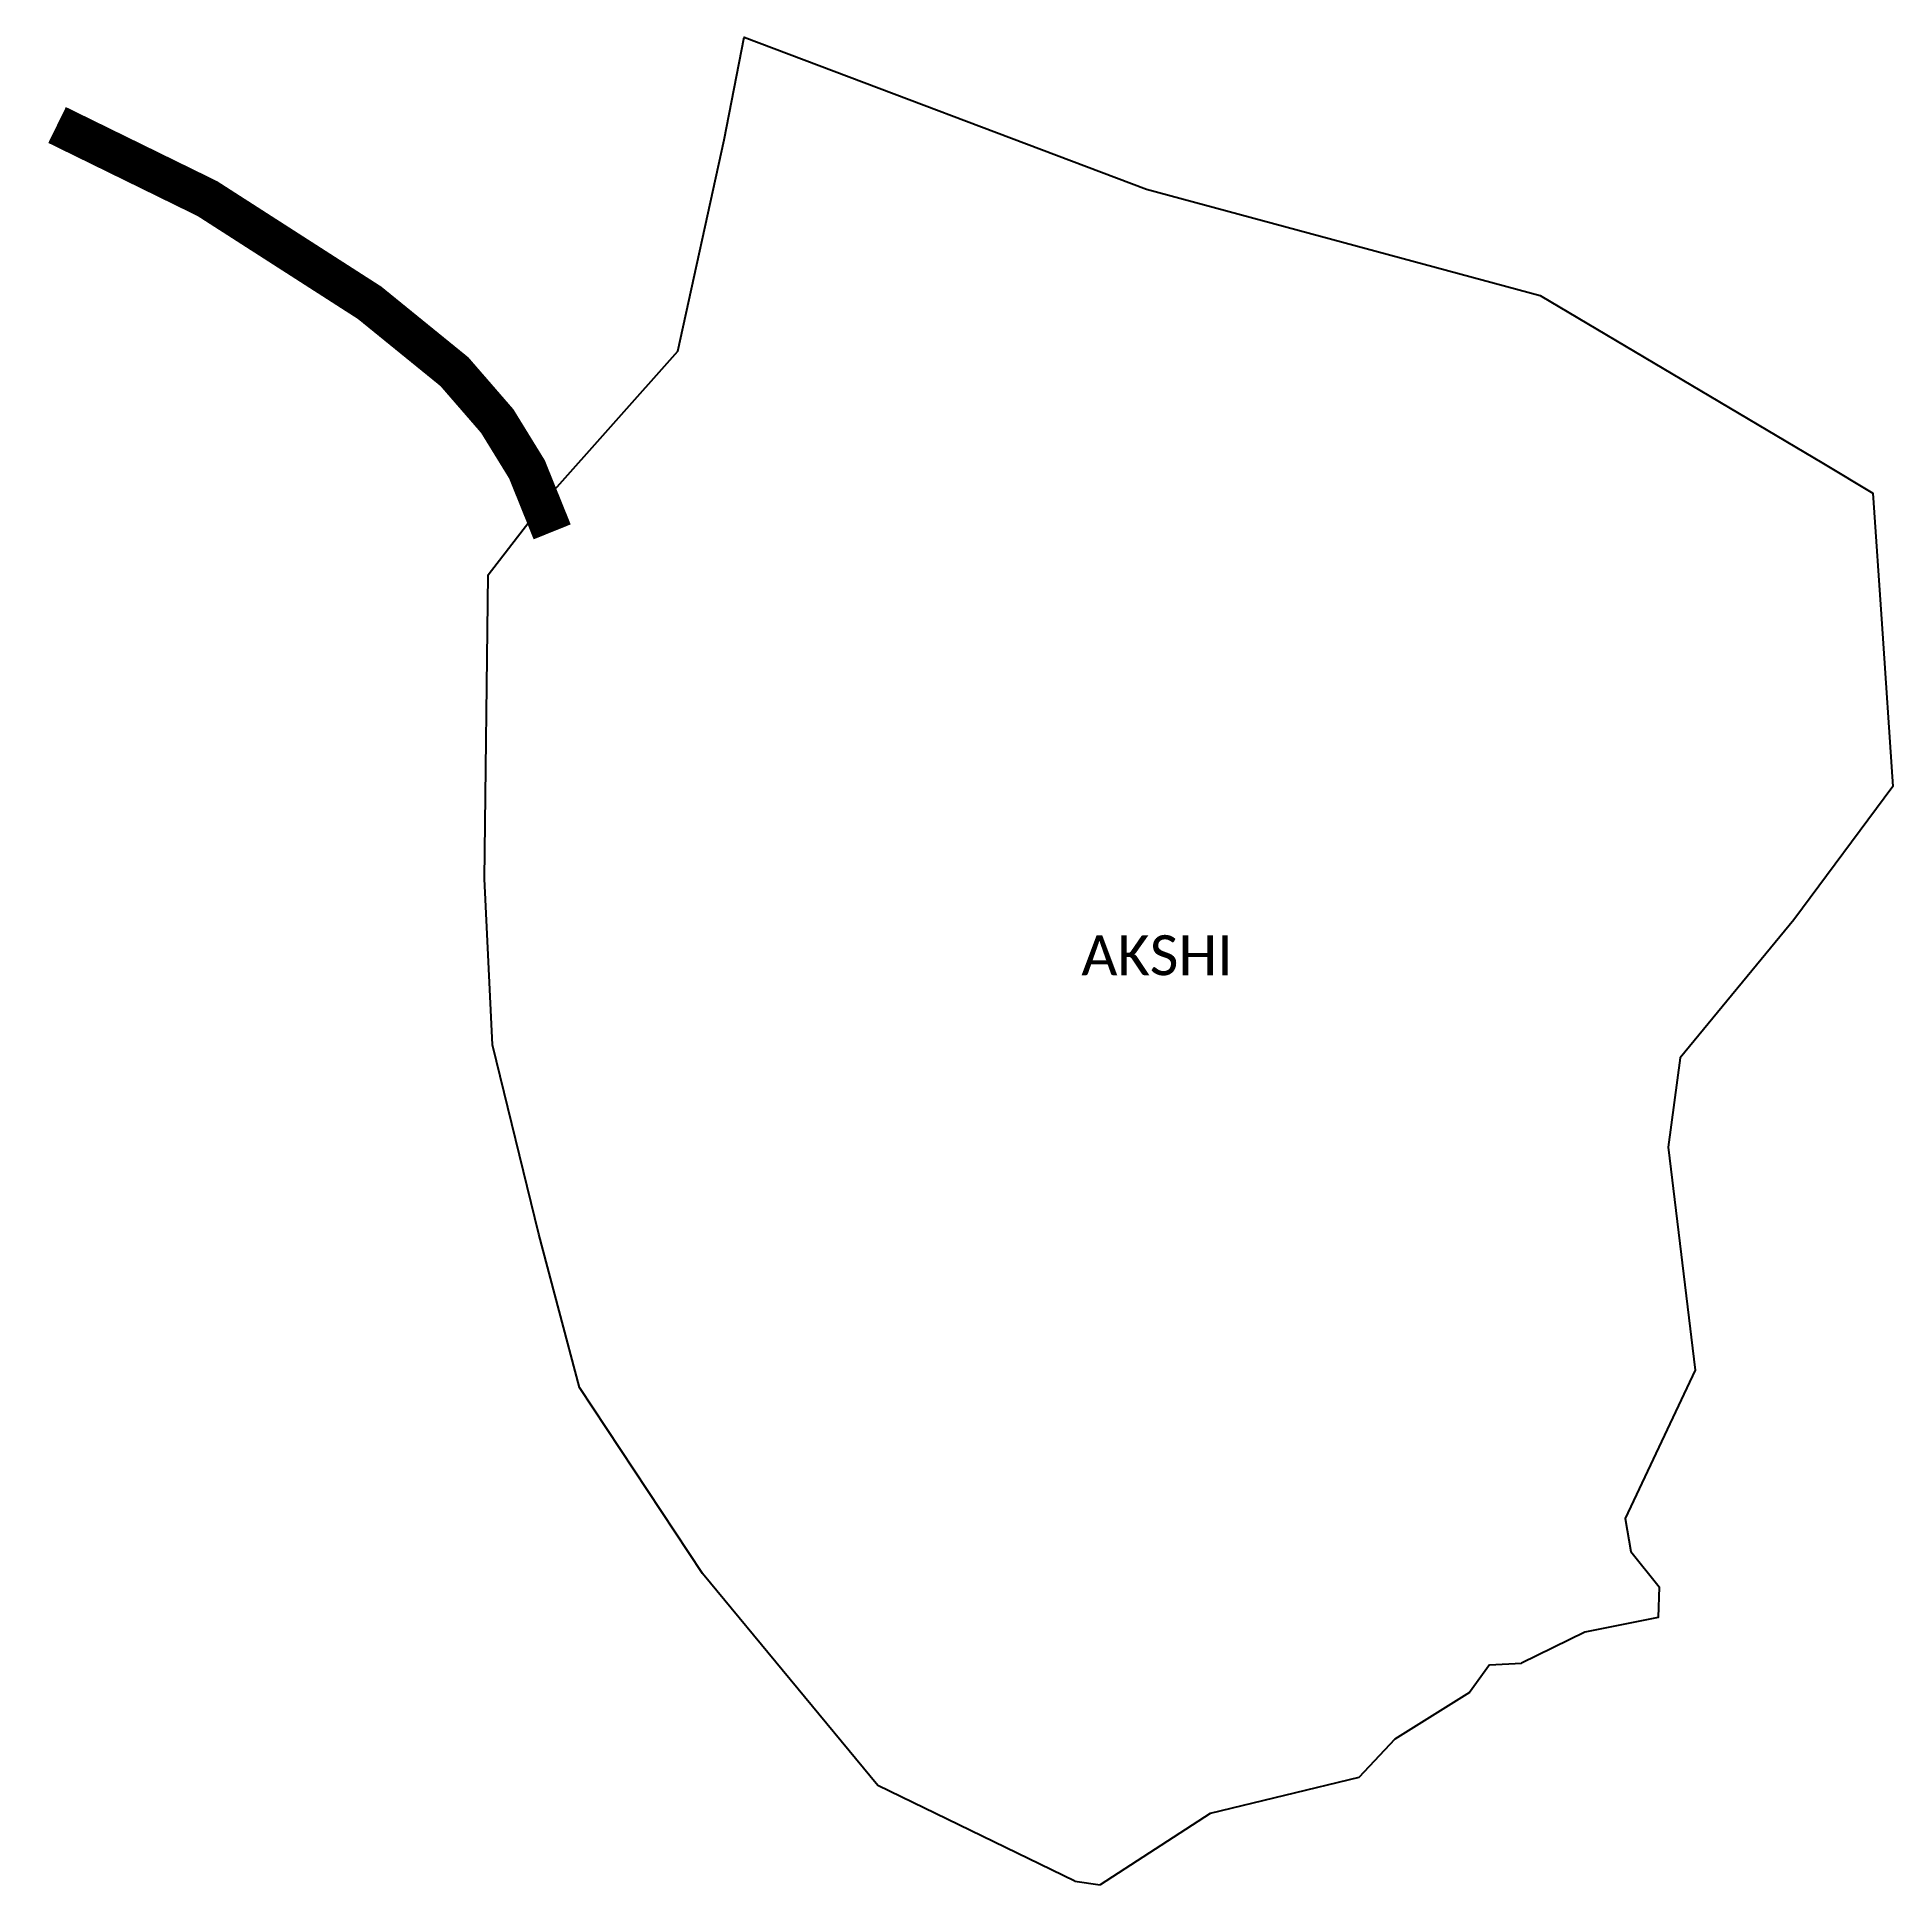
# Model space of a CAD drawing. Header units: metres. Extents: x 276106 to 278429, y 2059883 to 2062196.
import ezdxf

# ---------------------------------------------------------------- set-up
doc = ezdxf.new("R2010")
doc.units = ezdxf.units.M
doc.header["$MEASUREMENT"] = 0
for name, color, linetype in [('UNPROTECTED DUE TO CREEK', 150, 'Continuous'), ('village', 3, 'Continuous'), ('VILLAGE NAME', 250, 'Continuous')]:
    doc.layers.add(name, color=color, linetype=linetype)
doc.styles.get("Standard").update_dxf_attribs({"font": 'arial.ttf'})

msp = doc.modelspace()

# ---------------------------------------------------------------- linework, layer by layer
at = {"layer": 'UNPROTECTED DUE TO CREEK', "const_width": 50, "flags": 128}
msp.add_lwpolyline([(276131.4, 2062085.7), (276319.4, 2061993.6), (276522.5, 2061863.2), (276628.6, 2061777), (276682.2, 2061715.2), (276719.5, 2061654.6), (276751, 2061576.5)], dxfattribs=at)
at = {"layer": 'village'}
for points in [[(276670.7, 2061522.6, 0), (276747.4, 2061621.6, 0), (276908.1, 2061802.6, 0), (276966.3, 2062067.2, 0), (276991.3, 2062195.7, 0), (277494.9, 2062005.4, 0), (277987.5, 2061872.3, 0), (278341.9, 2061661.9, 0), (278403.9, 2061625.1, 0), (278415.1, 2061461.4, 0), (278428.9, 2061257.9, 0), (278305.1, 2061091.2, 0), (278162.9, 2060918.1, 0), (278147.5, 2060806.7, 0), (278181.4, 2060527.3, 0), (278093.8, 2060341.7, 0), (278101, 2060300.5, 0), (278136.6, 2060256.3, 0), (278135.3, 2060217.8, 0), (278043.4, 2060199.4, 0), (277964.3, 2060160.6, 0)], [(277405.1, 2059888.1, 0), (277158.4, 2060007.5, 0), (276939.2, 2060273.1, 0), (276785.4, 2060505.8, 0), (276734.5, 2060697.7, 0), (276676.5, 2060934.5, 0), (276666.3, 2061142.4, 0), (276670.7, 2061522.6, 0)], [(277924.1, 2060158.5, 0), (277899.1, 2060123.9, 0), (277805.7, 2060065.7, 0), (277760.6, 2060017.9, 0), (277574.3, 2059972.8, 0), (277436.8, 2059883.3, 0)]]:
    msp.add_polyline3d(points, dxfattribs=at)
at = {"layer": 'VILLAGE NAME', "color": 3}
for points in [[(277924.1, 2060158.5), (277964.3, 2060160.6)], [(277405.1, 2059888.1), (277436.8, 2059883.3)]]:
    msp.add_lwpolyline(points, dxfattribs=at)

# ---------------------------------------------------------------- texts
at = {"layer": 'VILLAGE NAME', "insert": (277413.3, 2061071.7), "char_height": 50, "attachment_point": 1}
msp.add_mtext_dynamic_manual_height_columns('{\\fCalibri|b0|i0|c0|p34;AKSHI}', width=129.303, gutter_width=1, heights=[0.0806], dxfattribs=at)

doc.saveas('drawing.dxf')
